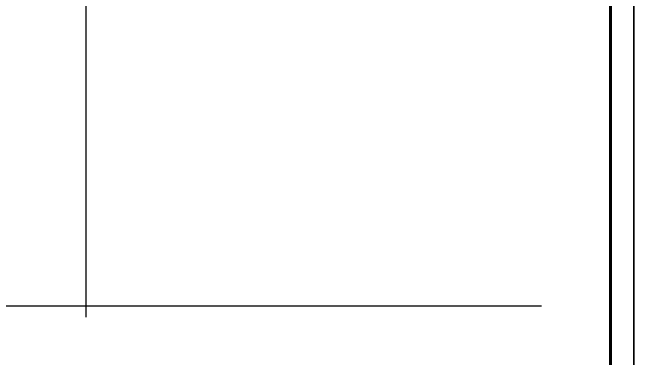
# Model space of a CAD drawing. Extents: x 695776 to 1250176, y 4443437 to 9025597.
# Drawn here: x 834348 to 850887, y 4491750 to 4500660 of the extents above; entities that cross this region are included whole.
import ezdxf

# ---------------------------------------------------------------- set-up
doc = ezdxf.new("R2010")
doc.units = 0
doc.header["$LTSCALE"] = 0.5
doc.layers.add('图框', color=7, linetype='CONTINUOUS')
doc.layers.add('辅助线', color=3, linetype='CONTINUOUS')

msp = doc.modelspace()

# ---------------------------------------------------------------- linework, layer by layer
at = {"layer": '图框', "linetype": 'Continuous', "lineweight": -2, "flags": 128}
for points in [[(799964.3281, 4518480.4601), (799964.3281, 4482840.4601), (850364.3281, 4482840.4601), (850364.3281, 4518480.4601), (799964.3281, 4518480.4601)], [(850364.3186, 4518480.4611), (850364.3186, 4482840.4611), (900764.3186, 4482840.4611), (900764.3186, 4518480.4611), (850364.3186, 4518480.4611)]]:
    msp.add_lwpolyline(points, dxfattribs=at)
at = {"layer": '图框', "linetype": 'Continuous', "lineweight": 60, "flags": 128}
msp.add_lwpolyline([(802964.3281, 4517880.4601), (849764.3281, 4517880.4601), (849764.3281, 4483440.4601), (802964.3281, 4483440.4601), (802964.3281, 4517880.4601)], dxfattribs=at)
at = {"layer": '辅助线'}
for points in [[(836231.8415, 4513487.6428), (836231.8415, 4492810.2443)], [(805973.3207, 4493105.0944), (847978.6423, 4493105.0944)]]:
    msp.add_lwpolyline(points, dxfattribs=at)

doc.saveas('drawing.dxf')
